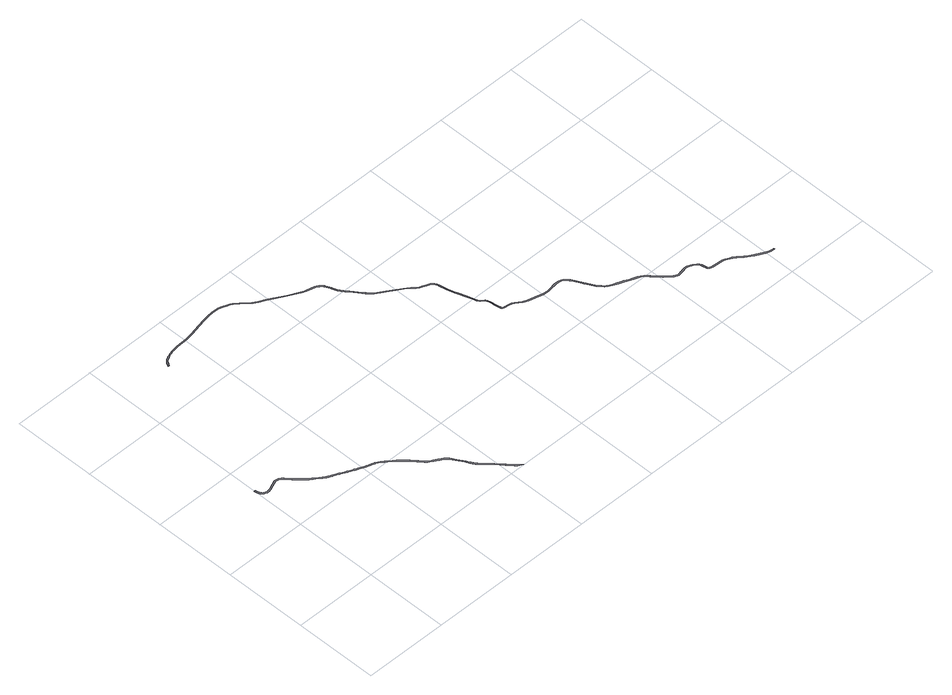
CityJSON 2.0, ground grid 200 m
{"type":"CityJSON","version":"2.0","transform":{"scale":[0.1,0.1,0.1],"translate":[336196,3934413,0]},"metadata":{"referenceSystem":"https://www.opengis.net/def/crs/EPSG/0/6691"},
"CityObjects":{
"road1":{"type":"Road","attributes":{"RoadStructureAttribute.sectionType":"1"},"geometry":[{"type":"MultiSurface","lod":"1","boundaries":[[[0,1,2,3,4,5,6,7,8,9,10,11,12,13,14,15,16,17,18,19,20,21,22,23,24,25,26,27,28,29,30,31,32,33,34,35,36,37,38,39,40,41,42,43,44,45,46,47,48,49,50,51,52,53,54,55,56,57,58,59,60,61,62,63,64,65,66,67,68,69,70,71,72,73,74,75,76,77,78,79,80,81,82,83,84,85,86,87,88,89,90,91,92,93,94,95,96,97,98,99,100,101,102,103,104,105,106,107,108,109,110,111,112,113,114,115,116,117,118,119,120,121,122,123,124,125,126,127,128,129,130,131,132,133,134,135,136,137,138,139,140,141,142,143,144,145,146,147,148,149,150,151,152,153,154,155,156,157,158,159,160,161,162,163,164,165,166,167,168,169,170,171,172,173,174,175,176,177,178,179,180,181,182,183,184,185,186,187,188,189,190,191,192,193,194,195,196,197,198,199,200,201,202,203,204,205,206,207,208,209,210,211,212,213,214,215,216,217,218,219,220,221,222,223,224,225,226,227,228,229,230,231,232,233]]]}]},
"road2":{"type":"Road","attributes":{"RoadStructureAttribute.sectionType":"1"},"geometry":[{"type":"MultiSurface","lod":"1","boundaries":[[[234,235,236,237,238,239,240,241,242,243,244,245,246,247,248,249,250,251,252,253,254,255,256,257,258,259,260,261,262,263,264,265,266,267,268,269,270,271,272,273,274,275,276,277,278,279,280,281,282,283,284,285,286,287,288,289,290,291,292,293,294,295,296,297,298,299,300,301,302,303,304,305,306,307,308,309,310,311,312,313,314,315,316,317,318,319,320,321,322,323,324,325,326,327,328,329,330,331,332,333,334,335,336,337,338,339,340,341,342,343,344,345,346,347,348,349,350,351,352,353,354,355,356,357,358,359,360,361,362,363,364,365,366,367,368,369,370,371,372,373,374,375,376,377,378,379,380,381,382,383,384,385,386,387,388,389,390,391,392,393,394,395,396,397,398,399,400,401,402,403,404,405,406,407,408,409,410,411,412,413,414,415,416,417,418,419,420,421,422,423,424,425,426,427,428,429,430,431,432,433,434,435,436,437,438,439,440,441,442,443,444,445,446,447,448,449,450,451,452,453,454,455,456,457,458,459,460,461,462,463,464,465,466,467,468,469,470,471,472,473,474,475,476,477,478,479,480,481,482,483,484,485,486,487,488,489,490,491,492,493,494,495,496,497,498,499,500,501,502,503,504,505,506,507,508,509,510,511,512,513,514,515,516,517,518,519,520,521,522,523,524,525,526,527,528,529,530,531,532,533,534,535,536,537,538,539,540,541,542,543,544,545,546,547,548,549,550,551,552,553,554,555,556,557,558,559,560,561,562,563,564,565,566,567,568,569,570,571,572,573,574,575,576,577,578,579,580,581,582,583]]]}]}
},
"vertices":[
[30,3203,0],[38,3186,0],[47,3170,0],[56,3158,0],[68,3146,0],[98,3123,0],[141,3104,0],[163,3097,0],[165,3097,0],[182,3094,0],[201,3094,0],[221,3094,0],[250,3102,0],[288,3115,0],[370,3149,0],[475,3193,0],[488,3198,0],[518,3203,0],[529,3203,0],[556,3198,0],[573,3192,0],[603,3177,0],[605,3176,0],[606,3176,0],[632,3158,0],[644,3149,0],[660,3134,0],[709,3075,0],[728,3053,0],[769,3003,0],[793,2979,0],[831,2940,0],[906,2865,0],[946,2825,0],[983,2789,0],[991,2783,0],[1013,2765,0],[1072,2720,0],[1078,2716,0],[1118,2686,0],[1188,2634,0],[1236,2598,0],[1298,2554,0],[1325,2539,0],[1338,2531,0],[1403,2503,0],[1419,2495,0],[1432,2490,0],[1533,2446,0],[1558,2435,0],[1577,2425,0],[1663,2380,0],[1712,2357,0],[1730,2348,0],[1771,2331,0],[1834,2305,0],[1852,2297,0],[1913,2272,0],[1935,2262,0],[2051,2210,0],[2081,2198,0],[2107,2189,0],[2142,2177,0],[2227,2155,0],[2261,2141,0],[2273,2136,0],[2283,2131,0],[2327,2106,0],[2378,2073,0],[2400,2059,0],[2435,2033,0],[2476,2002,0],[2479,1999,0],[2565,1928,0],[2573,1921,0],[2579,1916,0],[2586,1910,0],[2626,1874,0],[2656,1847,0],[2662,1842,0],[2765,1742,0],[2769,1739,0],[2808,1697,0],[2884,1610,0],[2910,1578,0],[2919,1566,0],[2960,1510,0],[3001,1461,0],[3017,1446,0],[3048,1420,0],[3048,1419,0],[3081,1395,0],[3150,1353,0],[3239,1301,0],[3256,1291,0],[3340,1240,0],[3364,1221,0],[3378,1208,0],[3404,1174,0],[3477,1059,0],[3580,889,0],[3596,859,0],[3612,828,0],[3628,798,0],[3636,782,0],[3653,752,0],[3684,701,0],[3702,676,0],[3731,642,0],[3758,615,0],[3941,430,0],[4097,251,0],[4208,110,0],[4248,61,0],[4366,10,0],[4351,22,0],[4316,55,0],[4121,277,0],[3962,451,0],[3783,639,0],[3757,665,0],[3730,698,0],[3713,721,0],[3692,754,0],[3683,769,0],[3665,802,0],[3659,814,0],[3627,876,0],[3610,906,0],[3507,1078,0],[3432,1195,0],[3404,1231,0],[3387,1248,0],[3360,1269,0],[3270,1324,0],[3257,1332,0],[3168,1383,0],[3101,1424,0],[3070,1447,0],[3040,1472,0],[3027,1485,0],[2987,1532,0],[2946,1588,0],[2938,1599,0],[2911,1633,0],[2834,1721,0],[2794,1764,0],[2790,1767,0],[2684,1869,0],[2680,1873,0],[2649,1900,0],[2611,1934,0],[2609,1936,0],[2595,1948,0],[2588,1954,0],[2501,2026,0],[2497,2029,0],[2457,2061,0],[2420,2088,0],[2394,2105,0],[2345,2136,0],[2300,2162,0],[2286,2168,0],[2276,2173,0],[2238,2189,0],[2152,2211,0],[2117,2223,0],[2093,2231,0],[2064,2242,0],[1947,2295,0],[1927,2304,0],[1865,2330,0],[1849,2336,0],[1784,2363,0],[1744,2380,0],[1726,2389,0],[1679,2412,0],[1592,2457,0],[1572,2466,0],[1548,2478,0],[1446,2522,0],[1433,2527,0],[1365,2557,0],[1354,2563,0],[1339,2571,0],[1316,2584,0],[1256,2626,0],[1207,2663,0],[1139,2714,0],[1100,2743,0],[1093,2748,0],[1034,2793,0],[1013,2810,0],[1006,2815,0],[971,2850,0],[932,2889,0],[855,2966,0],[818,3003,0],[795,3027,0],[752,3078,0],[736,3098,0],[686,3157,0],[667,3176,0],[652,3187,0],[624,3206,0],[606,3215,0],[604,3216,0],[586,3225,0],[564,3232,0],[532,3238,0],[514,3238,0],[479,3232,0],[478,3231,0],[462,3226,0],[355,3181,0],[274,3147,0],[240,3137,0],[216,3129,0],[203,3128,0],[186,3129,0],[169,3133,0],[153,3137,0],[116,3153,0],[92,3172,0],[76,3190,0],[69,3203,0],[63,3216,0],[57,3234,0],[53,3250,0],[39,3317,0],[4,3310,0],[19,3241,0],[24,3222,0],[29,3208,0],
[12199,728,0],[12157,734,0],[12111,740,0],[12085,746,0],[12006,774,0],[11917,821,0],[11802,879,0],[11667,961,0],[11625,992,0],[11605,1009,0],[11510,1091,0],[11438,1141,0],[11386,1169,0],[11301,1212,0],[11234,1231,0],[11200,1236,0],[11166,1237,0],[11089,1239,0],[10999,1243,0],[10986,1246,0],[10908,1269,0],[10894,1279,0],[10886,1288,0],[10861,1405,0],[10853,1436,0],[10833,1481,0],[10806,1513,0],[10734,1565,0],[10628,1611,0],[10560,1619,0],[10524,1615,0],[10468,1600,0],[10423,1589,0],[10421,1589,0],[10362,1572,0],[10325,1567,0],[10241,1608,0],[10183,1654,0],[10080,1755,0],[9906,1947,0],[9821,2040,0],[9768,2077,0],[9705,2106,0],[9611,2139,0],[9533,2175,0],[9432,2223,0],[9374,2243,0],[9308,2267,0],[9188,2311,0],[9111,2353,0],[9092,2366,0],[9057,2392,0],[9011,2444,0],[8979,2484,0],[8978,2484,0],[8951,2519,0],[8886,2630,0],[8815,2759,0],[8813,2763,0],[8730,2924,0],[8687,3003,0],[8647,3058,0],[8586,3107,0],[8550,3124,0],[8502,3140,0],[8432,3145,0],[8391,3142,0],[8214,3115,0],[8147,3103,0],[8008,3123,0],[7923,3145,0],[7687,3210,0],[7582,3255,0],[7440,3342,0],[7387,3375,0],[7305,3395,0],[7232,3403,0],[7218,3405,0],[7191,3410,0],[7174,3418,0],[7168,3432,0],[7129,3582,0],[7121,3668,0],[7116,3723,0],[7100,3772,0],[7077,3808,0],[6996,3876,0],[6964,3926,0],[6941,3992,0],[6888,4153,0],[6820,4363,0],[6807,4405,0],[6761,4552,0],[6719,4756,0],[6717,4773,0],[6707,4818,0],[6678,4870,0],[6632,4910,0],[6596,4929,0],[6531,4950,0],[6458,4978,0],[6398,5001,0],[6345,5039,0],[6273,5112,0],[6210,5165,0],[5955,5328,0],[5846,5399,0],[5796,5431,0],[5638,5531,0],[5631,5536,0],[5526,5657,0],[5479,5711,0],[5376,5848,0],[5317,5926,0],[5286,5967,0],[5274,5983,0],[5246,6021,0],[5226,6048,0],[5205,6079,0],[5201,6085,0],[5190,6105,0],[5176,6136,0],[5145,6226,0],[5135,6252,0],[5104,6333,0],[5086,6366,0],[5072,6386,0],[5038,6425,0],[5004,6455,0],[4986,6468,0],[4956,6484,0],[4919,6500,0],[4843,6524,0],[4714,6557,0],[4670,6570,0],[4645,6578,0],[4612,6592,0],[4358,6724,0],[4105,6867,0],[3968,6943,0],[3822,7014,0],[3769,7047,0],[3716,7079,0],[3639,7144,0],[3522,7246,0],[3417,7332,0],[3368,7361,0],[3314,7385,0],[3206,7426,0],[3124,7455,0],[2966,7460,0],[2821,7448,0],[2661,7418,0],[2505,7385,0],[2230,7325,0],[2060,7298,0],[1785,7285,0],[1719,7279,0],[1638,7268,0],[1606,7262,0],[1541,7243,0],[1470,7214,0],[1453,7206,0],[1435,7198,0],[1428,7194,0],[1366,7160,0],[1353,7152,0],[1347,7148,0],[1336,7138,0],[1329,7130,0],[1317,7116,0],[1309,7103,0],[1287,7064,0],[1280,7051,0],[1260,7011,0],[1283,7002,0],[1302,7039,0],[1308,7050,0],[1330,7090,0],[1337,7101,0],[1347,7113,0],[1353,7120,0],[1363,7128,0],[1367,7132,0],[1379,7139,0],[1442,7173,0],[1446,7175,0],[1480,7191,0],[1508,7203,0],[1550,7219,0],[1611,7238,0],[1642,7244,0],[1722,7254,0],[1787,7260,0],[2063,7273,0],[2234,7301,0],[2510,7360,0],[2666,7393,0],[2825,7423,0],[2967,7435,0],[3119,7430,0],[3197,7402,0],[3305,7362,0],[3357,7339,0],[3402,7311,0],[3506,7227,0],[3622,7125,0],[3701,7059,0],[3715,7050,0],[3810,6992,0],[3957,6921,0],[4093,6845,0],[4346,6701,0],[4599,6564,0],[4634,6549,0],[4664,6541,0],[4706,6528,0],[4835,6495,0],[4908,6471,0],[4943,6457,0],[4970,6443,0],[4985,6432,0],[5016,6404,0],[5048,6368,0],[5061,6350,0],[5077,6320,0],[5107,6241,0],[5116,6216,0],[5148,6125,0],[5163,6092,0],[5175,6070,0],[5179,6063,0],[5201,6031,0],[5222,6003,0],[5250,5965,0],[5262,5949,0],[5293,5908,0],[5350,5832,0],[5456,5692,0],[5505,5635,0],[5509,5630,0],[5611,5513,0],[5619,5508,0],[5778,5406,0],[5829,5373,0],[5941,5303,0],[6196,5144,0],[6254,5092,0],[6328,5020,0],[6386,4979,0],[6449,4955,0],[6522,4927,0],[6586,4906,0],[6617,4889,0],[6658,4854,0],[6684,4809,0],[6692,4768,0],[6695,4752,0],[6737,4546,0],[6785,4392,0],[6796,4355,0],[6817,4290,0],[6864,4145,0],[6898,4043,0],[6918,3984,0],[6941,3914,0],[6978,3859,0],[7058,3791,0],[7078,3761,0],[7092,3718,0],[7096,3666,0],[7104,3578,0],[7131,3443,0],[7135,3419,0],[7153,3395,0],[7182,3382,0],[7213,3375,0],[7300,3365,0],[7375,3347,0],[7424,3317,0],[7568,3229,0],[7677,3182,0],[7915,3116,0],[8002,3093,0],[8143,3073,0],[8218,3085,0],[8394,3112,0],[8432,3115,0],[8496,3111,0],[8539,3096,0],[8570,3081,0],[8625,3037,0],[8662,2987,0],[8703,2910,0],[8786,2749,0],[8800,2724,0],[8860,2616,0],[8926,2502,0],[8980,2433,0],[9035,2372,0],[9092,2323,0],[9173,2279,0],[9296,2234,0],[9419,2190,0],[9527,2140,0],[9597,2107,0],[9692,2073,0],[9751,2047,0],[9798,2014,0],[9880,1924,0],[10055,1731,0],[10159,1628,0],[10223,1578,0],[10316,1533,0],[10371,1539,0],[10423,1553,0],[10429,1555,0],[10477,1566,0],[10531,1581,0],[10560,1584,0],[10618,1577,0],[10717,1535,0],[10782,1487,0],[10803,1462,0],[10820,1424,0],[10827,1397,0],[10853,1272,0],[10870,1253,0],[10892,1237,0],[10977,1213,0],[10994,1208,0],[11088,1204,0],[11165,1203,0],[11196,1201,0],[11227,1196,0],[11288,1180,0],[11370,1138,0],[11420,1111,0],[11488,1063,0],[11583,983,0],[11603,964,0],[11648,932,0],[11785,848,0],[11901,790,0],[11992,742,0],[12075,713,0],[12105,706,0],[12157,703,0],[12184,701,0],[12195,701,0]
]}
